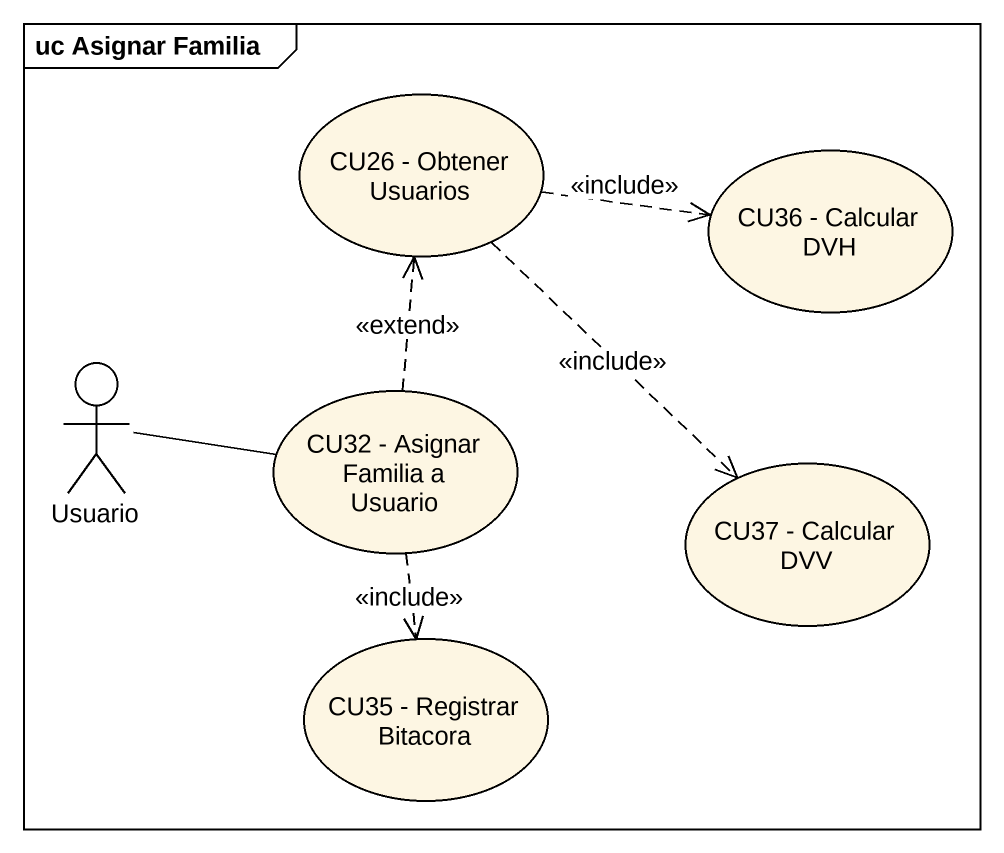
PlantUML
@startuml
mainframe uc Asignar Familia
usecase "CU26 - Obtener Usuarios" as CU26_Obtener_Usuarios
usecase "CU36 - Calcular DVH" as CU36_Calcular_DVH
actor Usuario
usecase "CU32 - Asignar Familia a Usuario" as CU32_Asignar_Familia_a
usecase "CU37 - Calcular DVV" as CU37_Calcular_DVV
usecase "CU35 - Registrar Bitacora" as CU35_Registrar_Bitacora
CU26_Obtener_Usuarios .right.> CU36_Calcular_DVH : <<include>>
CU26_Obtener_Usuarios ..> CU37_Calcular_DVV : <<include>>
Usuario -right- CU32_Asignar_Familia_a
CU32_Asignar_Familia_a .up.> CU26_Obtener_Usuarios : <<extend>>
CU32_Asignar_Familia_a ..> CU35_Registrar_Bitacora : <<include>>
@enduml
